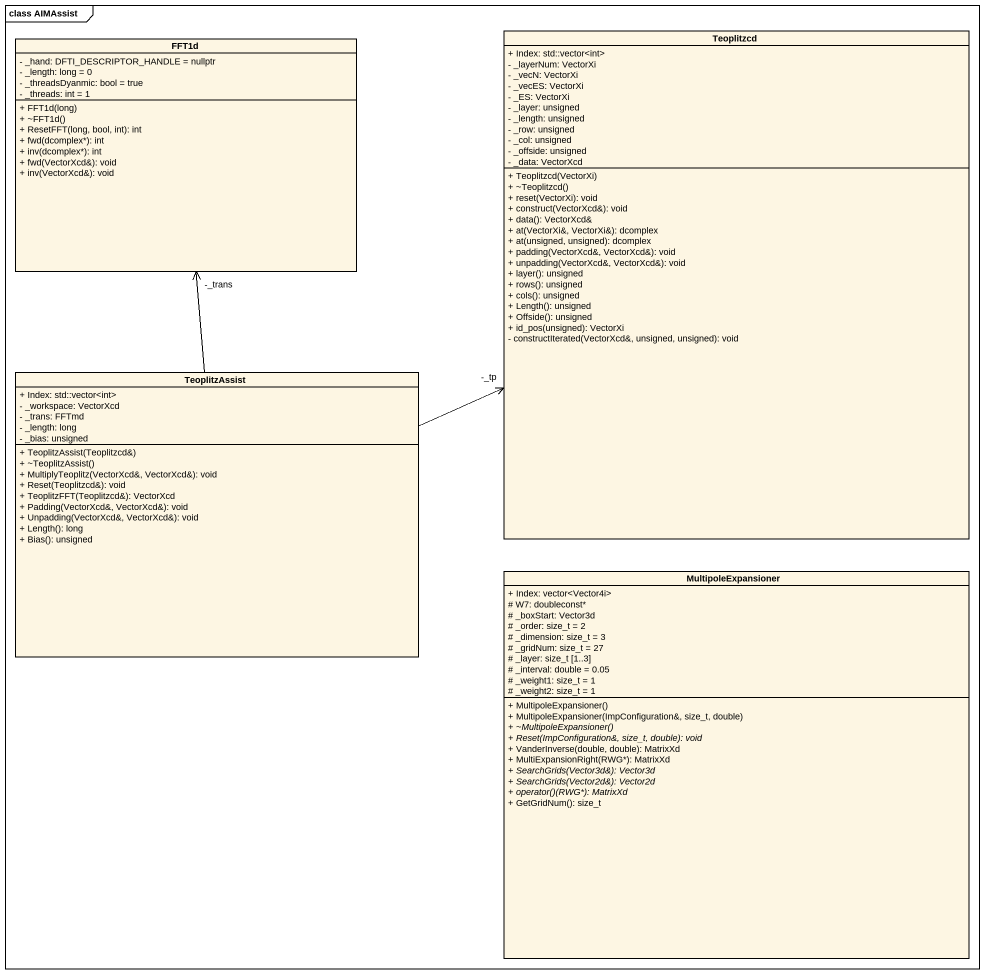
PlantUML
@startuml
mainframe class AIMAssist
hide circle
hide empty members
skinparam classAttributeIconSize 0
class FFT1d {
  - _hand: DFTI_DESCRIPTOR_HANDLE = nullptr
  - _length: long = 0
  - _threadsDyanmic: bool = true
  - _threads: int = 1
  + FFT1d(long)
  + ~FFT1d()
  + ResetFFT(long, bool, int): int
  + fwd(dcomplex*): int
  + inv(dcomplex*): int
  + fwd(VectorXcd&): void
  + inv(VectorXcd&): void
}
class Teoplitzcd {
  + Index: std::vector<int>
  - _layerNum: VectorXi
  - _vecN: VectorXi
  - _vecES: VectorXi
  - _ES: VectorXi
  - _layer: unsigned
  - _length: unsigned
  - _row: unsigned
  - _col: unsigned
  - _offside: unsigned
  - _data: VectorXcd
  + Teoplitzcd(VectorXi)
  + ~Teoplitzcd()
  + reset(VectorXi): void
  + construct(VectorXcd&): void
  + data(): VectorXcd&
  + at(VectorXi&, VectorXi&): dcomplex
  + at(unsigned, unsigned): dcomplex
  + padding(VectorXcd&, VectorXcd&): void
  + unpadding(VectorXcd&, VectorXcd&): void
  + layer(): unsigned
  + rows(): unsigned
  + cols(): unsigned
  + Length(): unsigned
  + Offside(): unsigned
  + id_pos(unsigned): VectorXi
  - constructIterated(VectorXcd&, unsigned, unsigned): void
}
class TeoplitzAssist {
  + Index: std::vector<int>
  - _workspace: VectorXcd
  - _trans: FFTmd
  - _length: long
  - _bias: unsigned
  + TeoplitzAssist(Teoplitzcd&)
  + ~TeoplitzAssist()
  + MultiplyTeoplitz(VectorXcd&, VectorXcd&): void
  + Reset(Teoplitzcd&): void
  + TeoplitzFFT(Teoplitzcd&): VectorXcd
  + Padding(VectorXcd&, VectorXcd&): void
  + Unpadding(VectorXcd&, VectorXcd&): void
  + Length(): long
  + Bias(): unsigned
}
class MultipoleExpansioner {
  + Index: vector<Vector4i>
  # W7: doubleconst*
  # _boxStart: Vector3d
  # _order: size_t = 2
  # _dimension: size_t = 3
  # _gridNum: size_t = 27
  # _layer: size_t [1..3]
  # _interval: double = 0.05
  # _weight1: size_t = 1
  # _weight2: size_t = 1
  + MultipoleExpansioner()
  + MultipoleExpansioner(ImpConfiguration&, size_t, double)
  {abstract} + ~MultipoleExpansioner()
  {abstract} + Reset(ImpConfiguration&, size_t, double): void
  + VanderInverse(double, double): MatrixXd
  + MultiExpansionRight(RWG*): MatrixXd
  {abstract} + SearchGrids(Vector3d&): Vector3d
  {abstract} + SearchGrids(Vector2d&): Vector2d
  {abstract} + operator()(RWG*): MatrixXd
  + GetGridNum(): size_t
}
TeoplitzAssist -up-> "-_trans" FFT1d
TeoplitzAssist -right-> "-_tp" Teoplitzcd
@enduml
